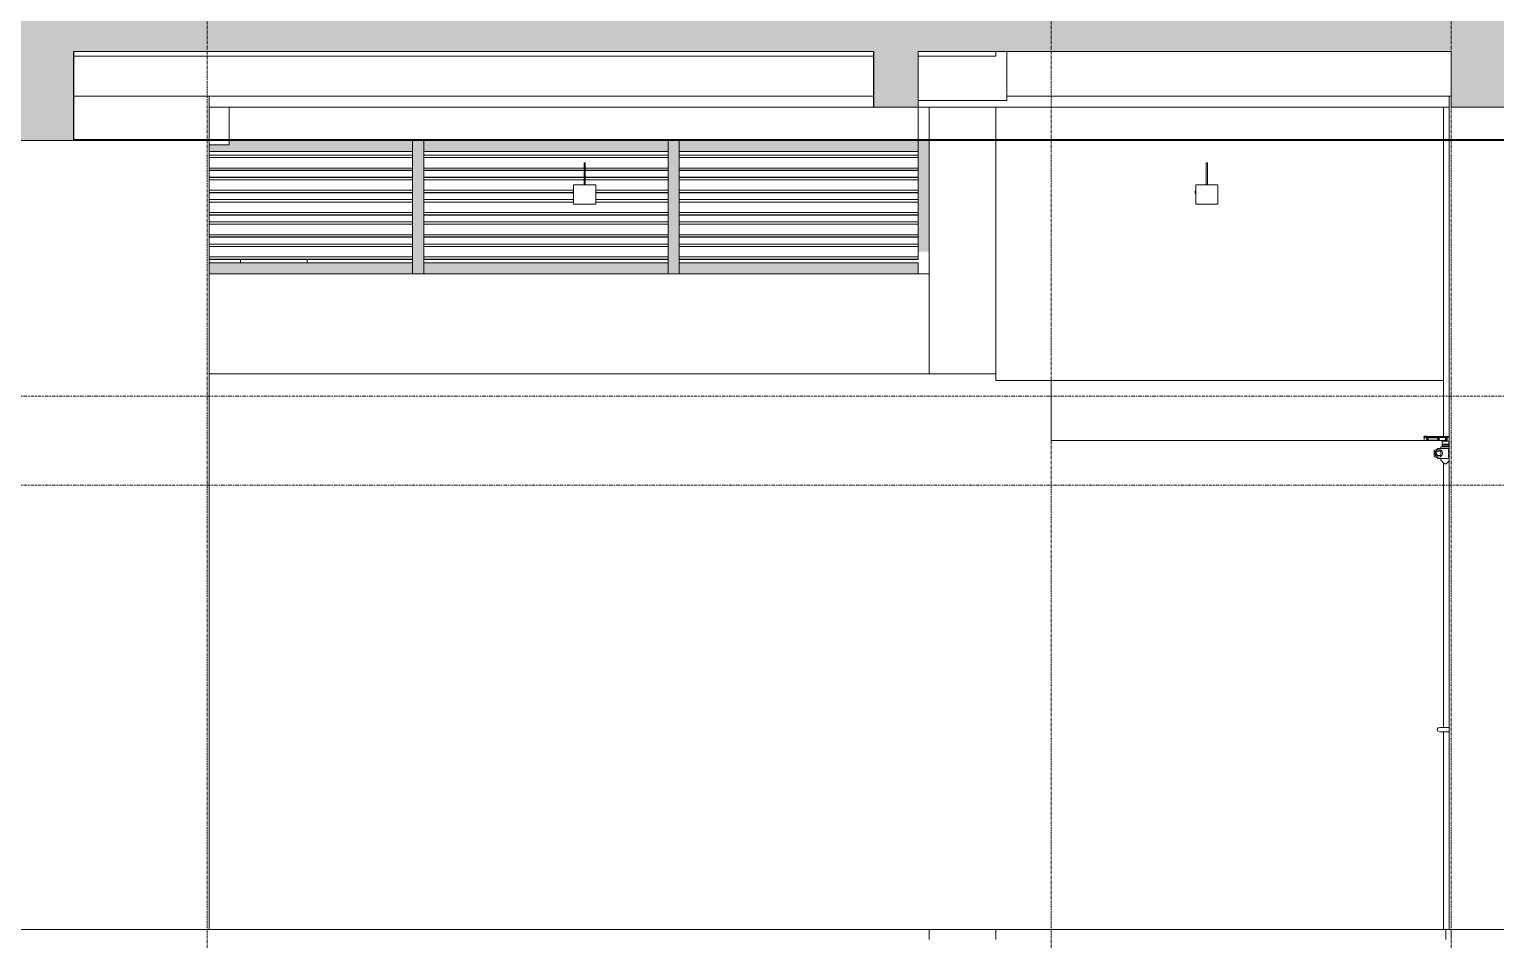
# Model space of a CAD drawing. Header units: millimetres. Extents: x 25061 to 259291, y -8723 to 35400.
# Drawn here: x 158410 to 165010, y -2045 to 2050 of the extents above; entities that cross this region are included whole.
import ezdxf

# ---------------------------------------------------------------- set-up
doc = ezdxf.new("R2010")
doc.units = ezdxf.units.MM
doc.linetypes.add('Centre', pattern=[31.75, 6.35, -4.7625, 15.875, -4.7625])
doc.linetypes.add('Grid Line', pattern=[22.225, 12.7, -3.175, 3.175, -3.175])
for name, color, linetype, lineweight in [('0-2', 50, 'Continuous', 5), ('A-CLNG-3', 13, 'Continuous', 18), ('A-CLNG-PATT-3', 13, 'Continuous', 9), ('A-DETL-GENF-2', 7, 'Continuous', 9), ('A-DETL-THIN', 151, 'Continuous', 9), ('A-DOOR', 31, 'Continuous', 9), ('A-FLOR', 192, 'Continuous', 9), ('A-FLOR-2', 7, 'Continuous', 9), ('A-FLOR-LEVL-2', 51, 'Centre', 9), ('A-GLAZ-CWMG', 51, 'Continuous', 9), ('A-WALL', 113, 'Continuous', 9), ('C-PRKG', 70, 'Continuous', 9), ('E-LITE-EQPM', 33, 'Continuous', 9), ('S-BEAM-1', 12, 'Continuous', 5), ('S-BEAM-2', 10, 'Continuous', 25), ('S-BEAM-3', 7, 'Continuous', 9), ('S-COLS-1', 7, 'Continuous', 9), ('S-GRID-1', 1, 'Grid Line', 9), ('S-STRS', 31, 'Continuous', 9)]:
    doc.layers.add(name, color=color, linetype=linetype, lineweight=lineweight)

# ---------------------------------------------------------------- blocks, each defined once
blk = doc.blocks.new('NCV_TKTC_KET CAU_rvt-2-TKCS_MẶT CẮT 2')
at = {"layer": 'S-BEAM-1'}
blk.add_hatch(color=256, dxfattribs=at).paths.add_polyline_path([(-119052.6, 1700), (-119052.5, 1700), (-119052.6, 1847.9)])
at = {"layer": 'A-FLOR-2'}
for p, q in [((-119052.6, 1930), (-122652.5, 1930)), ((-118502.6, 1930), (-118852.6, 1930)), ((-118502.6, 1930), (-118502.6, 1950)), ((-116452.6, 1930), (-116452.6, 1950))]:
    blk.add_line(p, q, dxfattribs=at)
at = {"layer": 'S-BEAM-2'}
for p, q in [((-122652.5, 1550), (-122652.5, 1950)), ((-119052.6, 1950), (-119052.6, 1700))]:
    blk.add_line(p, q, dxfattribs=at)
at = {"layer": 'S-BEAM-3'}
for p, q in [((-118852.1, 1730), (-118852.1, 1930)), ((-118452.4, 1730), (-118452.4, 1950)), ((-119052.6, 1750), (-122652.5, 1750)), ((-118452.4, 1730), (-118852.1, 1730)), ((-116452.6, 1750), (-118452.4, 1750)), ((-119052.6, 1700), (-122042.6, 1700)), ((-121952.4, 1700), (-121952.4, 1555)), ((-118852.6, 1555), (-118852.6, 1700)), ((-116462.6, 1700), (-118852.6, 1700)), ((-121952.4, 1530), (-122042.6, 1530)), ((-121952.4, 1550), (-121952.4, 1530))]:
    blk.add_line(p, q, dxfattribs=at)
at = {"layer": 'S-COLS-1'}
for p, q in [((-118802.6, 1555), (-118802.6, 1700)), ((-118802.6, 500), (-118802.6, 1550)), ((-118802.6, -2045), (-118802.6, -2000)), ((-118502.6, -2000), (-118502.6, -2045)), ((-116477.6, -2000), (-116477.6, -2045)), ((-116452.6, -2045), (-116452.6, -2000))]:
    blk.add_line(p, q, dxfattribs=at)
blk = doc.blocks.new('xe oto1 - xe oto-V171-TKCS_MẶT CẮT 2')
at = {"layer": 'C-PRKG'}
for p, q in [((-122252.564287, -2000), (-127052.564287, -2000)), ((-127052.564287, -2000), (-122252.564287, -2000)), ((-127052.564287, -2000), (-126552.564287, -2000)), ((-127002.564287, -2000), (-127052.564287, -2000)), ((-126552.564287, -2000), (-127002.564287, -2000)), ((-122252.564287, -2000), (-126952.564287, -2000)), ((-126952.564287, -2000), (-122252.564287, -2000)), ((-126952.564287, -2000), (-126552.564287, -2000)), ((-126552.564287, -2000), (-126952.564287, -2000)), ((-126222.564287, -2000), (-125872.564287, -2000)), ((-126222.564287, -2000), (-125872.564287, -2000)), ((-126222.564287, -2000), (-125872.564287, -2000)), ((-126222.564287, -2000), (-125872.564287, -2000)), ((-126102.564287, -2000), (-126002.564287, -2000)), ((-126002.564287, -2000), (-126102.564287, -2000)), ((-126102.564287, -2000), (-126002.564287, -2000)), ((-126002.564287, -2000), (-126102.564287, -2000)), ((-126102.564287, -2000), (-126002.564287, -2000)), ((-126002.564287, -2000), (-126102.564287, -2000)), ((-126102.564287, -2000), (-126002.564287, -2000)), ((-126002.564287, -2000), (-126102.564287, -2000)), ((-122552.564287, -2000), (-122152.564287, -2000)), ((-122052.564287, -2000), (-122552.564287, -2000)), ((-122552.564287, -2000), (-122052.564287, -2000)), ((-122152.564287, -2000), (-122552.564287, -2000)), ((-122152.564287, -2000), (-122052.564287, -2000)), ((-122052.564287, -2000), (-122152.564287, -2000))]:
    blk.add_line(p, q, dxfattribs=at)
blk = doc.blocks.new('EAE_STL_PENDANT_TK_15W_120cm - LIC_01-ĐÈN LED BATTEN 1_2_ P_2x20W_ ÁNH SÁNG TRẮNG 6000K_ LẮP ĐẶT NỔI_TREO TY-1359257-TKCS_MẶT CẮT 2')
at = {"layer": 'E-LITE-EQPM'}
for p, q in [((-125955.1, 1450), (-125955.1, 1350)), ((-125955.1, 1450), (-125955.1, 1350)), ((-125955.1, 1450), (-125952.6, 1450)), ((-125955.1, 1450), (-125955.1, 1450)), ((-125952.6, 1450), (-125950.2, 1450)), ((-125950.2, 1450), (-125950.2, 1450)), ((-125950.1, 1350), (-125950.1, 1450)), ((-125950.1, 1350), (-125950.1, 1450)), ((-126004.6, 1321.7), (-126004.6, 1322)), ((-126004.6, 1322), (-126002.6, 1322)), ((-126004.6, 1321.9), (-126002.6, 1321.9)), ((-126004.6, 1321.9), (-126002.6, 1321.9)), ((-126004.6, 1311.8), (-126004.6, 1321.7)), ((-126004.6, 1321.7), (-126002.6, 1321.7)), ((-126002.6, 1350), (-125902.6, 1350)), ((-126002.6, 1348), (-126002.6, 1350)), ((-126002.6, 1264), (-126002.6, 1348)), ((-125902.6, 1350), (-125902.6, 1348)), ((-125902.6, 1348), (-125902.6, 1264)), ((-126002.6, 1311.8), (-126004.6, 1311.8)), ((-126004.6, 1311.7), (-126002.6, 1311.7)), ((-125902.6, 1264), (-126002.6, 1264))]:
    blk.add_line(p, q, dxfattribs=at)
blk = doc.blocks.new('FD_02 - FD_03 - FD_02-KY THUAT-1000x2200mm-2441917-TKCS_MẶT CẮT 2')
at = {"layer": 'A-DOOR'}
for p, q in [((-116576, 218.5), (-116576, 215.5)), ((-116575.6, 218.5), (-116575.6, 218.5)), ((-116575.6, 218.5), (-116567.9, 218.5)), ((-116575.6, 215.5), (-116575.6, 215.5)), ((-116575.6, 215.5), (-116567.9, 215.5)), ((-116574.9, 214.5), (-116574.9, 200.5)), ((-116574.4, 220.3), (-116574.4, 218.5)), ((-116562.4, 220.3), (-116574.4, 220.3)), ((-116574.4, 220.3), (-116562.4, 220.3)), ((-116574.3, 214.5), (-116570.1, 214.5)), ((-116570.1, 200.5), (-116574.1, 200.5)), ((-116573.4, 215.5), (-116573.4, 214.5)), ((-116570.1, 214.5), (-116561.9, 214.5)), ((-116562.5, 200.5), (-116570.1, 200.5)), ((-116568.4, 218.5), (-116566.5, 218.5)), ((-116566.5, 218.5), (-116568.4, 218.5)), ((-116566.5, 218.5), (-116568.4, 218.5)), ((-116568.4, 218.5), (-116566.5, 218.5)), ((-116568.4, 215.5), (-116566.5, 215.5)), ((-116566.5, 215.5), (-116568.4, 215.5)), ((-116566.5, 215.5), (-116568.4, 215.5)), ((-116568.4, 215.5), (-116566.5, 215.5)), ((-116566.3, 218.5), (-116567.9, 218.5)), ((-116567.9, 218.5), (-116566.3, 218.5)), ((-116566.3, 215.5), (-116567.9, 215.5)), ((-116567.9, 215.5), (-116566.3, 215.5)), ((-116516.9, 212.5), (-116566.9, 212.5)), ((-116566.9, 202.5), (-116516.9, 202.5)), ((-116566.3, 218.5), (-116515.7, 218.5)), ((-116566.3, 215.5), (-116515.7, 215.5)), ((-116563.4, 214.5), (-116563.4, 215.5)), ((-116563.1, 209.5), (-116563.1, 211.5)), ((-116563.1, 204.8), (-116563.1, 207.2)), ((-116561.9, 214.5), (-116562.5, 214.5)), ((-116562.5, 214.5), (-116560.9, 214.5)), ((-116562.5, 214.5), (-116562.5, 200.5)), ((-116560.9, 200.5), (-116562.5, 200.5)), ((-116562.4, 218.5), (-116562.4, 220.3)), ((-116561.9, 200.5), (-116561.9, 214.5)), ((-116561.4, 211.5), (-116561.1, 211.5)), ((-116561.1, 203.5), (-116561.4, 203.5)), ((-116561.1, 211.5), (-116559.2, 211.5)), ((-116559.2, 203.5), (-116561.1, 203.5)), ((-116559.2, 211.5), (-116559.2, 203.5)), ((-116539.1, 214.5), (-116541.1, 214.5)), ((-116541.1, 214.5), (-116539.1, 214.5)), ((-116473.1, 214.5), (-116539.1, 214.5)), ((-116512.2, 213.5), (-116516.9, 213.5)), ((-116516.9, 201.5), (-116512.2, 201.5)), ((-116515.7, 218.5), (-116514.7, 218.5)), ((-116515.7, 215.5), (-116514.7, 215.5)), ((-116514.7, 218.5), (-116489.1, 218.5)), ((-116514.7, 215.5), (-116489.1, 215.5)), ((-116512.2, 200.5), (-116484.1, 200.5)), ((-116489.1, 218.5), (-116487.9, 218.5)), ((-116489.1, 215.5), (-116487.9, 215.5)), ((-116488.6, 218.5), (-116488, 218.5)), ((-116488, 218.5), (-116488.6, 218.5)), ((-116488.6, 215.5), (-116488, 215.5)), ((-116488, 215.5), (-116488.6, 215.5)), ((-116487.9, 218.5), (-116462.6, 218.5)), ((-116487.9, 215.5), (-116462.6, 215.5)), ((-116484.5, 200.7), (-116484.5, 198)), ((-116483.3, 200.7), (-116483.3, 197.3)), ((-116480.9, 214), (-116476.9, 214)), ((-116476.9, 201), (-116480.9, 201)), ((-116479.1, 214), (-116477.1, 214)), ((-116477.1, 201), (-116479.1, 201)), ((-116477.1, 214), (-116475.2, 214)), ((-116475.2, 201), (-116477.1, 201)), ((-116475.6, 214), (-116476.9, 214)), ((-116476.9, 201), (-116476.9, 214)), ((-116476.9, 214), (-116475.7, 214)), ((-116476.9, 201), (-116476.9, 214)), ((-116476.9, 201), (-116475.6, 201)), ((-116475.1, 214), (-116475.9, 214)), ((-116475.2, 214), (-116471.8, 214)), ((-116475.2, 201), (-116475.2, 214)), ((-116471.8, 201), (-116475.2, 201)), ((-116474.7, 197.7), (-116474.7, 214)), ((-116473.5, 198), (-116473.5, 214)), ((-116473.1, 214.5), (-116471.1, 214.5)), ((-116471.1, 214.5), (-116473.1, 214.5)), ((-116471, 201), (-116471, 214)), ((-116529.9, 130.7), (-116529.9, 154.3)), ((-116528.9, 156.1), (-116513.4, 164.7)), ((-116520.5, 142.5), (-116514.7, 152.5)), ((-116514.7, 132.5), (-116520.5, 142.5)), ((-116514.7, 152.5), (-116503.1, 152.5)), ((-116503.1, 132.5), (-116514.7, 132.5)), ((-116512.4, 165), (-116468.2, 165)), ((-116503.1, 152.5), (-116497.4, 142.5)), ((-116497.4, 142.5), (-116503.1, 132.5)), ((-116499.1, 172), (-116499.1, 165)), ((-116496.5, 172), (-116499.1, 172)), ((-116499.1, 172), (-116484.6, 172)), ((-116464.1, 198), (-116494.1, 198)), ((-116494.1, 184.6), (-116494.1, 192.9)), ((-116494.1, 176), (-116494.1, 182)), ((-116494.1, 182), (-116479.1, 182)), ((-116479.1, 176), (-116494.1, 176)), ((-116484.1, 198), (-116489.9, 198)), ((-116489.6, 184), (-116482.3, 184)), ((-116489.6, 182), (-116489.6, 184)), ((-116489.6, 174), (-116489.6, 176)), ((-116485.9, 174), (-116489.6, 174)), ((-116488.6, 174), (-116488.6, 172)), ((-116487.4, 174), (-116488.6, 174)), ((-116488.6, 174), (-116488.3, 174)), ((-116488.3, 174), (-116487.4, 174)), ((-116481.9, 174), (-116485.9, 174)), ((-116485.9, 174), (-116481.9, 174)), ((-116482.3, 174), (-116485.9, 174)), ((-116484.6, 172), (-116462.6, 172)), ((-116480.5, 198), (-116484.5, 198)), ((-116484.5, 198), (-116484.4, 198)), ((-116483.8, 198), (-116482.9, 198)), ((-116482.9, 198), (-116483.4, 198)), ((-116483.4, 198), (-116480.2, 198)), ((-116482.3, 184), (-116472.2, 184)), ((-116482.3, 182), (-116482.3, 184)), ((-116482.3, 174), (-116482.3, 176)), ((-116477.2, 174), (-116482.3, 174)), ((-116481.9, 174), (-116477.2, 174)), ((-116477.2, 174), (-116481.9, 174)), ((-116473.5, 198), (-116480.5, 198)), ((-116480.2, 198), (-116474.7, 198)), ((-116479.1, 182), (-116464.1, 182)), ((-116464.1, 176), (-116479.1, 176)), ((-116477.2, 174), (-116473.2, 174)), ((-116470.9, 174), (-116477.2, 174)), ((-116472.2, 174), (-116477.2, 174)), ((-116474.7, 198), (-116475.1, 198)), ((-116468.2, 198), (-116474, 198)), ((-116473.7, 198), (-116473.5, 198)), ((-116473.2, 174), (-116470.6, 174)), ((-116472.2, 184), (-116469.5, 184)), ((-116472.2, 182), (-116472.2, 184)), ((-116472.2, 174), (-116472.2, 176)), ((-116470.9, 174), (-116472.2, 174)), ((-116470.6, 174), (-116470.9, 174)), ((-116469.5, 174), (-116470.9, 174)), ((-116470.6, 172), (-116470.6, 174)), ((-116469.5, 182), (-116469.5, 184)), ((-116469.5, 174), (-116469.5, 176)), ((-116468.2, 165), (-116465.2, 165)), ((-116462.6, 165), (-116467, 165)), ((-116465.2, 165), (-116464.2, 165)), ((-116464.1, 192.9), (-116464.1, 184.6)), ((-116464.1, 182), (-116464.1, 176)), ((-116463.9, 162), (-116463.9, 123)), ((-116513.4, 120.3), (-116528.9, 128.9)), ((-116468.2, 120), (-116512.4, 120)), ((-116499.1, 120), (-116499.1, 112.4)), ((-116498.8, 111.7), (-116485.8, 96.3)), ((-116485.1, 97), (-116483.2, 97)), ((-116483.2, 97), (-116485.1, 97)), ((-116476.1, 96), (-116483.1, 96)), ((-116483.1, 96), (-116476.1, 96)), ((-116475.9, 97), (-116474, 97)), ((-116474, 97), (-116475.9, 97)), ((-116473.3, 96.3), (-116462.6, 109)), ((-116465.2, 120), (-116468.2, 120)), ((-116467, 120), (-116462.7, 120)), ((-116464.2, 120), (-116465.2, 120)), ((-116462.6, -1090), (-116490.6, -1090)), ((-116490.6, -1110), (-116462.6, -1110))]:
    blk.add_line(p, q, dxfattribs=at)
at = {"layer": 'A-DOOR', "flags": 128}
for points in [[(-116559.2, 211.5), (-116558.5, 211), (-116557.8, 210.4), (-116557.3, 209.7), (-116556.9, 209), (-116556.7, 208.3), (-116556.6, 207.5)], [(-116556.6, 207.5), (-116556.7, 206.7), (-116556.9, 206), (-116557.3, 205.3), (-116557.8, 204.6), (-116558.5, 204), (-116559.2, 203.5)], [(-116463.9, 162), (-116463.9, 162.7), (-116463.9, 163.3), (-116464, 163.9), (-116464, 164.3), (-116464.1, 164.7), (-116464.1, 164.9), (-116464.2, 165)], [(-116464.1, 164.9), (-116464.1, 164.7), (-116464, 164.3), (-116464, 163.9), (-116463.9, 163.3), (-116463.9, 162.7), (-116463.9, 162)], [(-116498.8, 111.7), (-116498.8, 111.7), (-116498.9, 111.8), (-116498.9, 111.8), (-116498.9, 111.8), (-116498.9, 111.9), (-116498.9, 111.9), (-116499, 112), (-116499, 112), (-116499, 112), (-116499, 112.1), (-116499, 112.1), (-116499, 112.2), (-116499, 112.2), (-116499.1, 112.3), (-116499.1, 112.3), (-116499.1, 112.3), (-116499.1, 112.4), (-116499.1, 112.4)], [(-116485.1, 96), (-116485.2, 96), (-116485.2, 96), (-116485.2, 96), (-116485.3, 96), (-116485.3, 96), (-116485.4, 96), (-116485.4, 96), (-116485.4, 96), (-116485.5, 96.1), (-116485.5, 96.1), (-116485.5, 96.1), (-116485.6, 96.1), (-116485.6, 96.1), (-116485.6, 96.1), (-116485.7, 96.2), (-116485.7, 96.2), (-116485.7, 96.2), (-116485.7, 96.2), (-116485.8, 96.3), (-116485.8, 96.3), (-116485.8, 96.3), (-116485.8, 96.3)], [(-116474, 96), (-116474, 96), (-116474, 96), (-116474, 96), (-116474.1, 96), (-116474.1, 96), (-116474.1, 96), (-116474.2, 96), (-116474.3, 96), (-116474.3, 96), (-116474.4, 96), (-116474.5, 96), (-116474.6, 96), (-116474.7, 96), (-116474.8, 96), (-116475, 96), (-116475.1, 96), (-116475.2, 96), (-116475.4, 96), (-116475.5, 96), (-116475.7, 96), (-116475.8, 96), (-116476, 96), (-116476.2, 96), (-116476.4, 96), (-116476.6, 96), (-116476.7, 96), (-116476.9, 96), (-116477.1, 96), (-116477.3, 96), (-116477.5, 96), (-116477.8, 96), (-116478, 96), (-116478.2, 96), (-116478.4, 96), (-116478.6, 96), (-116478.8, 96), (-116479.1, 96), (-116479.3, 96), (-116479.5, 96), (-116479.7, 96), (-116479.9, 96), (-116480.2, 96), (-116480.4, 96), (-116480.6, 96), (-116480.8, 96), (-116481, 96), (-116481.3, 96), (-116481.5, 96), (-116481.7, 96), (-116481.9, 96), (-116482.1, 96), (-116482.3, 96), (-116482.5, 96), (-116482.7, 96), (-116482.8, 96), (-116483, 96), (-116483.2, 96), (-116483.4, 96), (-116483.5, 96), (-116483.7, 96), (-116483.8, 96), (-116484, 96), (-116484.1, 96), (-116484.2, 96), (-116484.3, 96), (-116484.5, 96), (-116484.6, 96), (-116484.7, 96), (-116484.7, 96), (-116484.8, 96), (-116484.9, 96), (-116484.9, 96), (-116485, 96), (-116485, 96), (-116485.1, 96), (-116485.1, 96), (-116485.1, 96), (-116485.1, 96)], [(-116485.1, 96), (-116485.1, 96), (-116485.1, 96), (-116485.1, 96), (-116485.1, 96), (-116485, 96), (-116485, 96), (-116484.9, 96), (-116484.9, 96), (-116484.8, 96), (-116484.7, 96), (-116484.6, 96), (-116484.5, 96), (-116484.4, 96), (-116484.3, 96), (-116484.2, 96), (-116484, 96), (-116483.9, 96), (-116483.8, 96), (-116483.6, 96), (-116483.4, 96), (-116483.3, 96), (-116483.1, 96), (-116482.9, 96), (-116482.8, 96), (-116482.6, 96), (-116482.4, 96), (-116482.2, 96), (-116482, 96), (-116481.8, 96), (-116481.6, 96), (-116481.4, 96), (-116481.2, 96), (-116480.9, 96), (-116480.7, 96), (-116480.5, 96), (-116480.3, 96), (-116480.1, 96), (-116479.8, 96), (-116479.6, 96), (-116479.4, 96), (-116479.2, 96), (-116479, 96), (-116478.7, 96), (-116478.5, 96), (-116478.3, 96), (-116478.1, 96), (-116477.9, 96), (-116477.7, 96), (-116477.4, 96), (-116477.2, 96), (-116477, 96), (-116476.8, 96), (-116476.7, 96), (-116476.5, 96), (-116476.3, 96), (-116476.1, 96), (-116475.9, 96), (-116475.8, 96), (-116475.6, 96), (-116475.5, 96), (-116475.3, 96), (-116475.2, 96), (-116475, 96), (-116474.9, 96), (-116474.8, 96), (-116474.7, 96), (-116474.6, 96), (-116474.5, 96), (-116474.4, 96), (-116474.3, 96), (-116474.2, 96), (-116474.2, 96), (-116474.1, 96), (-116474.1, 96), (-116474, 96), (-116474, 96), (-116474, 96), (-116474, 96)], [(-116473.3, 96.3), (-116473.3, 96.3), (-116473.3, 96.3), (-116473.4, 96.2), (-116473.4, 96.2), (-116473.4, 96.2), (-116473.5, 96.2), (-116473.5, 96.2), (-116473.5, 96.1), (-116473.5, 96.1), (-116473.6, 96.1), (-116473.6, 96.1), (-116473.6, 96.1), (-116473.7, 96.1), (-116473.7, 96), (-116473.7, 96), (-116473.8, 96), (-116473.8, 96), (-116473.9, 96), (-116473.9, 96), (-116473.9, 96), (-116474, 96), (-116474, 96)], [(-116464.2, 120), (-116464.1, 120.1), (-116464.1, 120.3), (-116464, 120.7), (-116464, 121.1), (-116463.9, 121.7), (-116463.9, 122.3), (-116463.9, 123)], [(-116463.9, 123), (-116463.9, 122.3), (-116463.9, 121.7), (-116464, 121.1), (-116464, 120.7), (-116464.1, 120.3), (-116464.1, 120.1)], [(-116490.6, -1090), (-116491.2, -1090), (-116491.8, -1090), (-116492.4, -1090), (-116493, -1090), (-116493.5, -1090), (-116494.1, -1090), (-116494.7, -1090), (-116495.3, -1090), (-116495.8, -1090), (-116496.4, -1090), (-116497, -1090), (-116497.5, -1090), (-116498, -1090), (-116498.5, -1090), (-116499, -1090), (-116499.5, -1090), (-116500, -1090), (-116500.5, -1090), (-116500.9, -1090), (-116501.3, -1090), (-116501.7, -1090), (-116502.1, -1090), (-116502.5, -1090), (-116502.9, -1090), (-116503.2, -1090), (-116503.5, -1090), (-116503.8, -1090), (-116504.1, -1090), (-116504.3, -1090), (-116504.5, -1090), (-116504.8, -1090), (-116504.9, -1090), (-116505.1, -1090), (-116505.2, -1090), (-116505.3, -1090), (-116505.4, -1090), (-116505.5, -1090), (-116505.5, -1090), (-116505.6, -1090)], [(-116505.6, -1110), (-116505.6, -1110), (-116505.5, -1110), (-116505.5, -1110), (-116505.4, -1110), (-116505.3, -1110), (-116505.1, -1110), (-116505, -1110), (-116504.8, -1110), (-116504.6, -1110), (-116504.4, -1110), (-116504.1, -1110), (-116503.9, -1110), (-116503.6, -1110), (-116503.3, -1110), (-116502.9, -1110), (-116502.6, -1110), (-116502.2, -1110), (-116501.8, -1110), (-116501.4, -1110), (-116501, -1110), (-116500.6, -1110), (-116500.1, -1110), (-116499.7, -1110), (-116499.2, -1110), (-116498.7, -1110), (-116498.2, -1110), (-116497.6, -1110), (-116497.1, -1110), (-116496.6, -1110), (-116496, -1110), (-116495.4, -1110), (-116494.9, -1110), (-116494.3, -1110), (-116493.7, -1110), (-116493.1, -1110), (-116492.5, -1110), (-116491.9, -1110), (-116491.3, -1110), (-116490.7, -1110), (-116490.6, -1110)]]:
    blk.add_lwpolyline(points, dxfattribs=at)
at = {"layer": 'A-DOOR'}
for centre, radius, start, end in [((-116527.9, 154.3), 2, 119.19749, 180), ((-116508.9, 142.5), 17, 0, 180), ((-116508.9, 142.5), 17, 180, 360), ((-116508.9, 142.5), 16.5, 0, 180), ((-116508.9, 142.5), 16.5, 180, 0), ((-116512.4, 163), 2, 90, 119.19749), ((-116508.9, 142.5), 17, 60, 75), ((-116527.9, 130.7), 2, 180, 240.80251), ((-116512.4, 122), 2, 240.80251, 270), ((-116508.9, 142.5), 17, 285, 300), ((-116505.6, -1100), 10, 120, 180), ((-116505.6, -1100), 10, 180, 240), ((-116505.6, -1100), 10, 75, 90), ((-116505.6, -1100), 10, 270, 285)]:
    blk.add_arc(centre, radius, start, end, dxfattribs=at)
for centre, major_axis, ratio, start_param, end_param in [((-116566, 207.5), (0, 5), 0.965835, 5.402701, 5.632805), ((-116566, 207.5), (0, 5), 0.965835, 3.791973, 4.022077), ((-116562.9, 207.5), (0, 7), 0.259156, 6.021386, 6.283185), ((-116562.3, 207.5), (0, 2.5), 0.259156, 1.832596, 2.879793), ((-116562.3, 207.5), (0, 2.5), 0.259156, 1.832596, 2.879793), ((-116562.9, 207.5), (0, 7), 0.259156, 3.141593, 3.403392), ((-116560.4, 207.5), (0, 2.5), 0.259156, 4.712389, 7.853982), ((-116560.4, 207.5), (0, 2.5), 0.259156, 1.570796, 4.712389), ((-116560.9, 207.5), (0, 7), 0.259156, 4.712389, 6.283185), ((-116560.9, 207.5), (0, 7), 0.259156, 3.141593, 4.712389), ((-116516.9, 207.5), (0, 6), 0.965835, 4.712389, 6.806784), ((-116516.9, 207.5), (0, 6), 0.965835, 2.617994, 4.712389), ((-116516.9, 207.5), (0, 5), 0.965835, 4.712389, 6.544985), ((-116516.9, 207.5), (0, 5), 0.965835, 2.879793, 4.712389), ((-116512.2, 207.5), (0, 7), 0.965835, 4.712389, 7.068583), ((-116512.2, 207.5), (0, 7), 0.965835, 2.356194, 4.712389), ((-116512.2, 207.5), (0, 6), 0.965835, 4.712389, 6.806784), ((-116512.2, 207.5), (0, 6), 0.965835, 2.617994, 4.712389), ((-116484.1, 207.5), (0, 7), 0.965835, 5.776005, 6.536775), ((-116484.1, 207.5), (0, 7), 0.965835, 2.888003, 3.648773), ((-116478.6, 207.5), (0, 6.79), 0.259156, 0.291061, 0.547008), ((-116478.6, 207.5), (0, 6.79), 0.259156, 2.594585, 2.850532), ((-116476.6, 207.5), (0, 6.79), 0.259156, 0.291061, 1.058902), ((-116476.6, 207.5), (0, 6.79), 0.259156, 2.082691, 2.850532), ((-116476.8, 207.5), (0, 2.5), 0.259156, 4.712389, 7.853982), ((-116476.8, 207.5), (0, 2.5), 0.259156, 1.570796, 4.712389), ((-116494.1, 186), (0, 12), 0.000349, 0, 0.959931), ((-116494.1, 188), (0, 6), 0.000349, 3.141593, 4.101524), ((-116464.1, 186), (0, 12), 0.000349, 0, 0.959931), ((-116464.1, 188), (0, 6), 0.000349, 3.141593, 4.101524)]:
    blk.add_ellipse(centre, major_axis=major_axis, ratio=ratio, start_param=start_param, end_param=end_param, dxfattribs=at)
for points, knots in [([(-116477.9, 207.5), (-116477.9, 207.8), (-116477.9, 208.2), (-116478, 208.7), (-116478, 209), (-116478.1, 209.4), (-116478.2, 209.8), (-116478.3, 210), (-116478.3, 210.3), (-116478.4, 210.4), (-116478.5, 210.6), (-116478.5, 210.8), (-116478.7, 211.1), (-116478.8, 211.3), (-116478.9, 211.5), (-116479, 211.7), (-116479.1, 211.8), (-116479.2, 212), (-116479.4, 212.3), (-116479.6, 212.5), (-116479.9, 212.8), (-116480.3, 213.2), (-116480.7, 213.5), (-116480.9, 213.6)], [0, 0, 0, 0, 0.1, 0.15, 0.2, 0.25, 0.3, 0.35, 0.375, 0.4, 0.425, 0.45, 0.5, 0.55, 0.575, 0.6, 0.625, 0.65, 0.7, 0.75, 0.8, 0.9, 1, 1, 1, 1]), ([(-116480.9, 201.4), (-116480.7, 201.5), (-116480.3, 201.8), (-116479.9, 202.2), (-116479.6, 202.5), (-116479.4, 202.7), (-116479.2, 203), (-116479.1, 203.2), (-116479, 203.3), (-116478.9, 203.5), (-116478.8, 203.7), (-116478.7, 203.9), (-116478.5, 204.2), (-116478.5, 204.4), (-116478.4, 204.6), (-116478.3, 204.7), (-116478.3, 205), (-116478.2, 205.2), (-116478.1, 205.6), (-116478, 206), (-116478, 206.3), (-116477.9, 206.8), (-116477.9, 207.2), (-116477.9, 207.5)], [0, 0, 0, 0, 0.1, 0.2, 0.25, 0.3, 0.35, 0.375, 0.4, 0.425, 0.45, 0.5, 0.55, 0.575, 0.6, 0.625, 0.65, 0.7, 0.75, 0.8, 0.85, 0.9, 1, 1, 1, 1]), ([(-116464.1, 152), (-116464.1, 153.2), (-116464.2, 155), (-116464.3, 156.9), (-116464.4, 157.9), (-116464.6, 158.5), (-116464.7, 158.7), (-116464.9, 158.4), (-116465, 157.6), (-116465.2, 156.4), (-116465.2, 155.4), (-116465.2, 154.9)], [0, 0, 0, 0, 0.2, 0.3, 0.4, 0.5, 0.6, 0.7, 0.8, 0.9, 1, 1, 1, 1]), ([(-116465.2, 154.9), (-116465.2, 156), (-116465.1, 157.3), (-116464.9, 158.4), (-116464.7, 158.7), (-116464.6, 158.5), (-116464.4, 157.9), (-116464.3, 156.9), (-116464.2, 155.5), (-116464.2, 153.8), (-116464.1, 152.6), (-116464.1, 152)], [0, 0, 0, 0, 0.2, 0.3, 0.4, 0.5, 0.6, 0.7, 0.8, 0.9, 1, 1, 1, 1]), ([(-116465.2, 149.1), (-116465.2, 148), (-116465.1, 146.7), (-116464.9, 145.6), (-116464.7, 145.3), (-116464.6, 145.5), (-116464.4, 146.1), (-116464.3, 147.1), (-116464.2, 148.5), (-116464.2, 150.2), (-116464.1, 151.4), (-116464.1, 152)], [0, 0, 0, 0, 0.2, 0.3, 0.4, 0.5, 0.6, 0.7, 0.8, 0.9, 1, 1, 1, 1]), ([(-116464.1, 152), (-116464.1, 150.8), (-116464.2, 149), (-116464.3, 147.1), (-116464.4, 146.1), (-116464.6, 145.5), (-116464.7, 145.3), (-116464.9, 145.6), (-116465, 146.4), (-116465.2, 147.6), (-116465.2, 148.6), (-116465.2, 149.1)], [0, 0, 0, 0, 0.2, 0.3, 0.4, 0.5, 0.6, 0.7, 0.8, 0.9, 1, 1, 1, 1]), ([(-116464.1, 133), (-116464.1, 134.2), (-116464.2, 136), (-116464.3, 137.9), (-116464.4, 138.9), (-116464.6, 139.5), (-116464.7, 139.7), (-116464.9, 139.4), (-116465, 138.6), (-116465.2, 137.4), (-116465.2, 136.4), (-116465.2, 135.9)], [0, 0, 0, 0, 0.2, 0.3, 0.4, 0.5, 0.6, 0.7, 0.8, 0.9, 1, 1, 1, 1]), ([(-116465.2, 135.9), (-116465.2, 137), (-116465.1, 138.3), (-116464.9, 139.4), (-116464.7, 139.7), (-116464.6, 139.5), (-116464.4, 138.9), (-116464.3, 137.9), (-116464.2, 136.5), (-116464.2, 134.8), (-116464.1, 133.6), (-116464.1, 133)], [0, 0, 0, 0, 0.2, 0.3, 0.4, 0.5, 0.6, 0.7, 0.8, 0.9, 1, 1, 1, 1]), ([(-116465.2, 130.1), (-116465.2, 129), (-116465.1, 127.7), (-116464.9, 126.6), (-116464.7, 126.3), (-116464.6, 126.5), (-116464.4, 127.1), (-116464.3, 128.1), (-116464.2, 129.5), (-116464.2, 131.2), (-116464.1, 132.4), (-116464.1, 133)], [0, 0, 0, 0, 0.2, 0.3, 0.4, 0.5, 0.6, 0.7, 0.8, 0.9, 1, 1, 1, 1]), ([(-116464.1, 133), (-116464.1, 131.8), (-116464.2, 130), (-116464.3, 128.1), (-116464.4, 127.1), (-116464.6, 126.5), (-116464.7, 126.3), (-116464.9, 126.6), (-116465, 127.4), (-116465.2, 128.6), (-116465.2, 129.6), (-116465.2, 130.1)], [0, 0, 0, 0, 0.2, 0.3, 0.4, 0.5, 0.6, 0.7, 0.8, 0.9, 1, 1, 1, 1])]:
    blk.add_open_spline(points, degree=3, knots=knots, dxfattribs=at)
for points in [[(-116465.4, 152), (-116465.4, 152.5), (-116465.3, 153.5), (-116465.3, 154.4), (-116465.2, 154.9)], [(-116465.2, 149.1), (-116465.3, 149.6), (-116465.3, 150.5), (-116465.4, 151.5), (-116465.4, 152)], [(-116465.4, 133), (-116465.4, 133.5), (-116465.3, 134.5), (-116465.3, 135.4), (-116465.2, 135.9)], [(-116465.2, 130.1), (-116465.3, 130.6), (-116465.3, 131.5), (-116465.4, 132.5), (-116465.4, 133)], [(-116465.2, 154.9), (-116465.3, 154.4), (-116465.3, 154), (-116465.3, 153.5)], [(-116465.3, 150.5), (-116465.3, 150), (-116465.3, 149.6), (-116465.2, 149.1)], [(-116465.2, 135.9), (-116465.3, 135.4), (-116465.3, 135), (-116465.3, 134.5)], [(-116465.3, 131.5), (-116465.3, 131), (-116465.3, 130.6), (-116465.2, 130.1)]]:
    blk.add_open_spline(points, degree=3, dxfattribs=at)
blk = doc.blocks.new('Rectangular Mullion - 50 x 100mm-3867446-TKCS_MẶT CẮT 2')
at = {"layer": 'A-GLAZ-CWMG'}
blk.add_hatch(color=256, dxfattribs=at).paths.add_polyline_path([(-121202.6, 1500), (-121127.6, 1500), (-121127.6, 1550), (-121952.4, 1550), (-121952.4, 1530), (-122042.6, 1530), (-122042.6, 1500), (-121238.4, 1500)])
for p, q in [((-121127.6, 1550), (-121127.6, 1500)), ((-121127.6, 1500), (-122042.6, 1500))]:
    blk.add_line(p, q, dxfattribs=at)
blk = doc.blocks.new('Rectangular Mullion - 50 x 100mm-V241-TKCS_MẶT CẮT 2')
at = {"layer": 'A-GLAZ-CWMG'}
blk.add_hatch(color=256, dxfattribs=at).paths.add_polyline_path([(-118852.6, 1500), (-118853.1, 1550), (-119927.6, 1550), (-119927.6, 1500), (-118852.6, 1500)])
for p, q in [((-119927.6, 1500), (-119927.6, 1550)), ((-118852.6, 1550), (-118852.6, 1500)), ((-118852.6, 1500), (-119927.6, 1500))]:
    blk.add_line(p, q, dxfattribs=at)
blk = doc.blocks.new('Rectangular Mullion - 50 x 100mm-3867447-TKCS_MẶT CẮT 2')
at = {"layer": 'A-GLAZ-CWMG'}
blk.add_hatch(color=256, dxfattribs=at).paths.add_polyline_path([(-121077.6, 1500), (-119977.6, 1500), (-119977.6, 1550), (-121077.6, 1550)])
for p, q in [((-121077.6, 1500), (-121077.6, 1550)), ((-119977.6, 1550), (-119977.6, 1500)), ((-119977.6, 1500), (-121077.6, 1500))]:
    blk.add_line(p, q, dxfattribs=at)
blk = doc.blocks.new('Rectangular Mullion - 50 x 100mm-3867448-TKCS_MẶT CẮT 2')
at = {"layer": 'A-GLAZ-CWMG'}
blk.add_hatch(color=256, dxfattribs=at).paths.add_polyline_path([(-119927.6, 950), (-118852.6, 950), (-118852.8, 1000), (-119927.6, 1000)])
for p, q in [((-119927.6, 950), (-119927.6, 1000)), ((-119927.6, 1000), (-118852.6, 1000)), ((-118852.6, 1000), (-118852.6, 950)), ((-119927.6, 950), (-118852.6, 950))]:
    blk.add_line(p, q, dxfattribs=at)
blk = doc.blocks.new('Rectangular Mullion - 50 x 100mm-3867449-TKCS_MẶT CẮT 2')
at = {"layer": 'A-GLAZ-CWMG'}
blk.add_hatch(color=256, dxfattribs=at).paths.add_polyline_path([(-120443.2, 950), (-119977.6, 950), (-119977.6, 1000), (-121077.6, 1000), (-121077.6, 950)])
for p, q in [((-121077.6, 950), (-121077.6, 1000)), ((-121077.6, 1000), (-119977.6, 1000)), ((-119977.6, 1000), (-119977.6, 950)), ((-121077.6, 950), (-119977.6, 950))]:
    blk.add_line(p, q, dxfattribs=at)
blk = doc.blocks.new('Rectangular Mullion - 50 x 100mm-V242-TKCS_MẶT CẮT 2')
at = {"layer": 'A-GLAZ-CWMG'}
blk.add_hatch(color=256, dxfattribs=at).paths.add_polyline_path([(-122042.6, 950), (-121127.6, 950), (-121127.6, 1000), (-122042.6, 1000)])
for p, q in [((-122042.6, 1000), (-121127.6, 1000)), ((-121127.6, 1000), (-121127.6, 950)), ((-122042.6, 950), (-121127.6, 950))]:
    blk.add_line(p, q, dxfattribs=at)
blk = doc.blocks.new('Rectangular Mullion - 50 x 100mm-3089695-TKCS_MẶT CẮT 2')
at = {"layer": 'A-GLAZ-CWMG'}
blk.add_hatch(color=256, dxfattribs=at).paths.add_polyline_path([(-118819.2, 1450), (-118802.6, 1450), (-118802.6, 1550), (-118852.6, 1550), (-118852.6, 1450)])
for p, q in [((-118852.6, 1450), (-118852.6, 1550)), ((-118802.6, 1450), (-118802.6, 1550))]:
    blk.add_line(p, q, dxfattribs=at)
blk = doc.blocks.new('Rectangular Mullion - 50 x 100mm-3089670-TKCS_MẶT CẮT 2')
at = {"layer": 'A-GLAZ-CWMG'}
blk.add_hatch(color=256, dxfattribs=at).paths.add_polyline_path([(-118802.564287, 1050), (-118802.564287, 1150), (-118852.564287, 1150), (-118852.564287, 1050)])
for p, q in [((-118852.564287, 1050), (-118852.564287, 1150)), ((-118802.564287, 1050), (-118802.564287, 1150))]:
    blk.add_line(p, q, dxfattribs=at)
blk = doc.blocks.new('Rectangular Mullion - MULLION LA SACH-3867451-TKCS_MẶT CẮT 2')
at = {"layer": 'A-GLAZ-CWMG'}
for p, q in [((-119977.6, 1084.3), (-121077.6, 1084.3)), ((-119977.6, 1084.2), (-121077.6, 1084.2)), ((-119977.6, 1073.1), (-121077.6, 1073.1)), ((-121077.6, 1026.1), (-119977.6, 1026.1)), ((-119977.6, 1015.9), (-121077.6, 1015.9)), ((-119977.6, 1015.8), (-121077.6, 1015.8)), ((-119977.6, 1014.8), (-121077.6, 1014.8))]:
    blk.add_line(p, q, dxfattribs=at)
blk = doc.blocks.new('Rectangular Mullion - MULLION LA SACH-3867450-TKCS_MẶT CẮT 2')
at = {"layer": 'A-GLAZ-CWMG'}
for p, q in [((-121127.6, 1084.3), (-122042.6, 1084.3)), ((-121127.6, 1084.2), (-122042.6, 1084.2)), ((-121127.6, 1073.1), (-122042.6, 1073.1)), ((-122042.6, 1026.1), (-121127.6, 1026.1)), ((-121127.6, 1015.9), (-122042.6, 1015.9)), ((-121127.6, 1015.8), (-122042.6, 1015.8)), ((-121127.6, 1014.8), (-122042.6, 1014.8))]:
    blk.add_line(p, q, dxfattribs=at)
blk = doc.blocks.new('Rectangular Mullion - MULLION LA SACH-V243-TKCS_MẶT CẮT 2')
at = {"layer": 'A-GLAZ-CWMG'}
for p, q in [((-120402.6, 1284.3), (-121077.6, 1284.3)), ((-120402.6, 1284.2), (-121077.6, 1284.2)), ((-120402.6, 1273.1), (-121077.6, 1273.1)), ((-119977.6, 1284.3), (-120302.6, 1284.3)), ((-119977.6, 1284.2), (-120302.6, 1284.2)), ((-119977.6, 1273.1), (-120302.6, 1273.1)), ((-121077.6, 1226.1), (-119977.6, 1226.1)), ((-119977.6, 1215.9), (-121077.6, 1215.9)), ((-119977.6, 1215.8), (-121077.6, 1215.8)), ((-119977.6, 1214.8), (-121077.6, 1214.8))]:
    blk.add_line(p, q, dxfattribs=at)
blk = doc.blocks.new('Rectangular Mullion - MULLION LA SACH-V244-TKCS_MẶT CẮT 2')
at = {"layer": 'A-GLAZ-CWMG'}
for p, q in [((-120353.9, 1384.3), (-121077.6, 1384.3)), ((-120353.9, 1384.2), (-121077.6, 1384.2)), ((-120354.4, 1373.1), (-121077.6, 1373.1)), ((-121077.6, 1326.1), (-120402.6, 1326.1)), ((-119977.6, 1384.3), (-120351.4, 1384.3)), ((-119977.6, 1384.2), (-120351.4, 1384.2)), ((-119977.6, 1373.1), (-120350.9, 1373.1)), ((-120302.6, 1326.1), (-119977.6, 1326.1)), ((-120404.6, 1315.9), (-121077.6, 1315.9)), ((-120404.6, 1315.8), (-121077.6, 1315.8)), ((-120404.6, 1314.8), (-121077.6, 1314.8)), ((-119977.6, 1315.9), (-120302.6, 1315.9)), ((-119977.6, 1315.8), (-120302.6, 1315.8)), ((-119977.6, 1314.8), (-120302.6, 1314.8))]:
    blk.add_line(p, q, dxfattribs=at)
blk = doc.blocks.new('Rectangular Mullion - MULLION LA SACH-V245-TKCS_MẶT CẮT 2')
at = {"layer": 'A-GLAZ-CWMG'}
for p, q in [((-119977.6, 1484.3), (-121077.6, 1484.3)), ((-119977.6, 1484.2), (-121077.6, 1484.2)), ((-119977.6, 1473.1), (-121077.6, 1473.1)), ((-121077.6, 1426.1), (-120354.4, 1426.1)), ((-120353.9, 1415.9), (-121077.6, 1415.9)), ((-120353.9, 1415.8), (-121077.6, 1415.8)), ((-120353.9, 1414.8), (-121077.6, 1414.8)), ((-119977.6, 1415.9), (-120351.4, 1415.9)), ((-119977.6, 1415.8), (-120351.4, 1415.8)), ((-119977.6, 1414.8), (-120351.4, 1414.8)), ((-120350.9, 1426.1), (-119977.6, 1426.1))]:
    blk.add_line(p, q, dxfattribs=at)
blk = doc.blocks.new('Rectangular Mullion - 50 x 100mm-3089657-TKCS_MẶT CẮT 2')
at = {"layer": 'A-GLAZ-CWMG'}
blk.add_hatch(color=256, dxfattribs=at).paths.add_polyline_path([(-119927.6, 950), (-119927.6, 1050), (-119977.6, 1050), (-119977.6, 950)])
for p, q in [((-119977.6, 1050), (-119977.6, 950)), ((-119927.6, 1050), (-119927.6, 950)), ((-119927.6, 950), (-119977.6, 950))]:
    blk.add_line(p, q, dxfattribs=at)
blk = doc.blocks.new('Rectangular Mullion - 50 x 100mm-3089658-TKCS_MẶT CẮT 2')
at = {"layer": 'A-GLAZ-CWMG'}
blk.add_hatch(color=256, dxfattribs=at).paths.add_polyline_path([(-119927.6, 1050), (-119927.6, 1150), (-119977.6, 1150), (-119977.6, 1050)])
for p, q in [((-119977.6, 1150), (-119977.6, 1050)), ((-119927.6, 1150), (-119927.6, 1050))]:
    blk.add_line(p, q, dxfattribs=at)
blk = doc.blocks.new('Rectangular Mullion - 50 x 100mm-3089687-TKCS_MẶT CẮT 2')
at = {"layer": 'A-GLAZ-CWMG'}
blk.add_hatch(color=256, dxfattribs=at).paths.add_polyline_path([(-119927.6, 1450), (-119927.6, 1550), (-119977.6, 1550), (-119977.6, 1450)])
for p, q in [((-119977.6, 1550), (-119977.6, 1450)), ((-119927.6, 1550), (-119927.6, 1450))]:
    blk.add_line(p, q, dxfattribs=at)
blk = doc.blocks.new('Rectangular Mullion - MULLION LA SACH-3867462-TKCS_MẶT CẮT 2')
at = {"layer": 'A-GLAZ-CWMG'}
for p, q in [((-118852.6, 1084.3), (-119927.6, 1084.3)), ((-118852.6, 1084.2), (-119927.6, 1084.2)), ((-118852.6, 1073.1), (-119927.6, 1073.1)), ((-119927.6, 1026.1), (-118852.6, 1026.1)), ((-118852.6, 1015.9), (-119927.6, 1015.9)), ((-118852.6, 1015.8), (-119927.6, 1015.8)), ((-118852.6, 1014.8), (-119927.6, 1014.8)), ((-118852.6, 1050), (-118852.6, 1026.1)), ((-118852.6, 1026.1), (-118852.6, 1015.9)), ((-118852.6, 1015.9), (-118852.6, 1015.8)), ((-118852.6, 1015.8), (-118852.6, 1014.8))]:
    blk.add_line(p, q, dxfattribs=at)
blk = doc.blocks.new('Rectangular Mullion - MULLION LA SACH-V370-TKCS_MẶT CẮT 2')
at = {"layer": 'A-GLAZ-CWMG'}
for p, q in [((-118852.6, 1184.3), (-119927.6, 1184.3)), ((-118852.6, 1184.2), (-119927.6, 1184.2)), ((-118852.6, 1173.1), (-119927.6, 1173.1)), ((-119927.6, 1126.1), (-118852.6, 1126.1)), ((-118852.6, 1115.9), (-119927.6, 1115.9)), ((-118852.6, 1115.8), (-119927.6, 1115.8)), ((-118852.6, 1114.8), (-119927.6, 1114.8))]:
    blk.add_line(p, q, dxfattribs=at)

msp = doc.modelspace()

# ---------------------------------------------------------------- hatches: boundary and pattern name
at = {"layer": 'A-CLNG-PATT-3'}
h = msp.add_hatch(dxfattribs=at)
h.set_pattern_fill('FP_41', color=256, style=0, pattern_type=2)
h.set_pattern_definition([(0, (200382.47, 14125), (1300.48, 325.12), [53.645, -921.715, 53.645, -6123.635]), (0, (200382.47, 14125), (1300.48, 325.12), [-1029.005, -921.715, 53.645, -1897.075, -3251.2]), (0, (200382.47, 14125), (1300.48, 325.12), [-3901.44, 53.645, -921.715, 53.645, -2222.195]), (0, (200382.47, 14125), (1300.48, 325.12), [-4930.445, -596.595, 53.645, -1571.955]), (120, (200870.15, 14287.56), (-931.8022, 963.6887), [53.645, -921.715, -6177.28]), (120, (200870.15, 14287.56), (-931.8022, 963.6887), [-975.36, 53.645, -921.715, -5201.92]), (120, (200870.15, 14287.56), (-931.8022, 963.6887), [-1950.72, 53.645, -1897.075, -3251.2]), (120, (200870.15, 14287.56), (-931.8022, 963.6887), [-3901.44, 53.645, -921.715, -2275.84]), (120, (200870.15, 14287.56), (-931.8022, 963.6887), [-4876.8, 53.645, -596.595, -1625.6]), (120, (200870.15, 14287.56), (-931.8022, 963.6887), [-5527.04, 53.645, -1571.955]), (240, (201032.7, 14937.8), (-368.6778, -1288.8087), [53.645, -921.715, -6177.28]), (240, (201032.7, 14937.8), (-368.6778, -1288.8087), [-975.36, 53.645, -921.715, -5201.92]), (240, (201032.7, 14937.8), (-368.6778, -1288.8087), [-1950.72, 53.645, -1897.075, -3251.2]), (240, (201032.7, 14937.8), (-368.6778, -1288.8087), [-3901.44, 53.645, -921.715, -2275.84]), (240, (201032.7, 14937.8), (-368.6778, -1288.8087), [-4876.8, 53.645, -596.595, -1625.6]), (240, (201032.7, 14937.8), (-368.6778, -1288.8087), [-5527.04, 53.645, -1571.955])])
h.paths.add_polyline_path([(247310.1, 1550), (247310.1, 1555), (243310.1, 1554), (243310.1, 1550), (247100.3, 1550)])
h.paths.add_polyline_path([(154310.2, 1550), (158310.2, 1551), (158310.2, 1555), (154310.2, 1555)])
h.paths.add_polyline_path([(158610.1, 1550), (173510.1, 1550), (173510.1, 1555), (158610.1, 1555), (158610.1, 1551.1)])
h.paths.add_polyline_path([(243010.1, 1550), (243010.1, 1555), (228110.1, 1555), (228110.1, 1550), (242726.6, 1550)])
at = {"layer": 'A-DETL-GENF-2'}
h = msp.add_hatch(color=256, dxfattribs=at)
h.paths.add_polyline_path([(154010.2, 1550), (154310.1, 1550), (154310.1, 1950), (158310.2, 1950), (158310.2, 1550), (158610.1, 1550), (158610.1, 1950), (162210.3, 1950), (162210.3, 1700), (162410.2, 1700), (162410.2, 1950), (164810.2, 1950), (164810.2, 1700), (165410.2, 1700), (165410.2, 1950), (169010.1, 1950), (169010.1, 1750), (169210.1, 1750), (169210.1, 1950), (173510.1, 1950), (173510.1, 1550), (173810.1, 1550), (173810.1, 2150), (154010.2, 2150), (154010.2, 1847.9)])
h.paths.add_polyline_path([(228110.1, 1550), (228110.1, 1950), (232109.9, 1950), (232109.9, 1750), (232309.9, 1750), (232309.9, 1950), (236210.1, 1950), (236210.1, 1700), (236810.2, 1700), (236810.2, 1950), (239210.2, 1950), (239210.2, 1700), (239410.1, 1700), (239410.1, 1950), (243010.1, 1950), (243010.1, 1550), (243310.1, 1550), (243310.1, 1930), (247310.1, 1930), (247310.1, 1550), (247610.1, 1550), (247610.1, 2150), (227810.1, 2150), (227810.1, 1550)])

# ---------------------------------------------------------------- linework, layer by layer
at = {"layer": 'A-CLNG-3'}
for p, q in [((173510.1, 1555), (158610.1, 1555)), ((158610.1, 1550), (173510.1, 1550))]:
    msp.add_line(p, q, dxfattribs=at)
at = {"layer": 'A-DETL-THIN'}
for p, q in [((158610.1, 1550), (158610.1, 1950)), ((158610.1, 1950), (162210.3, 1950)), ((162210.3, 1950), (162210.3, 1700)), ((162410.2, 1700), (162410.2, 1950)), ((162410.2, 1950), (164810.2, 1950)), ((164810.2, 1950), (164810.2, 1700)), ((162210.3, 1700), (162410.2, 1700)), ((164810.2, 1700), (165410.2, 1700)), ((158310.2, 1550), (158610.1, 1550))]:
    msp.add_line(p, q, dxfattribs=at)
at = {"layer": 'A-FLOR'}
for p, q in [((163010.2, 200), (163010.2, 470.4)), ((164775.2, 200), (163010.2, 200))]:
    msp.add_line(p, q, dxfattribs=at)
at = {"layer": 'A-FLOR-LEVL-2'}
for p, q in [((255566.7, 400), (147110.2, 400)), ((253534.7, 0), (147110.2, 0)), ((147110.2, -2000), (253534.7, -2000))]:
    msp.add_line(p, q, dxfattribs=at)
at = {"layer": 'A-WALL'}
for p, q in [((159220.2, 1555), (159220.2, 1750)), ((164800.2, 1555), (164800.2, 1750)), ((162460.2, 1555), (162460.2, 1700)), ((164775.2, 1700), (164775.2, 1555)), ((159220.2, -2000), (159220.2, 1550)), ((164775.2, 1550), (164775.2, 218.5)), ((164800.2, -2000), (164800.2, 1550)), ((159361.1, 1000), (159361.1, 1014.8)), ((159661.1, 1014.8), (159661.1, 1000)), ((162460.2, 950), (159220.2, 950)), ((162460.2, 500), (162460.2, 950)), ((162760.2, 500), (159220.2, 500)), ((164775.2, 200.7), (164775.2, 197.4)), ((164775.2, 174.9), (164775.2, 172)), ((164775.2, 99.5), (164775.2, -1090.3)), ((164775.2, -1109.6), (164775.2, -2000)), ((154320.2, -2000), (165810.2, -2000))]:
    msp.add_line(p, q, dxfattribs=at)
at = {"layer": 'S-GRID-1'}
for p, q in [((159210.2, -3283.1), (159210.2, 30285.9)), ((163010.2, -3283.1), (163010.2, 30285.9)), ((164810.2, -3283.1), (164810.2, 30285.9))]:
    msp.add_line(p, q, dxfattribs=at)
at = {"layer": 'S-STRS'}
for p, q in [((162760.2, 1668.2), (162760.2, 1700)), ((162760.2, 1555), (162760.2, 1668.2)), ((162760.2, 1497.1), (162760.2, 1550)), ((162760.2, 1326), (162760.2, 1497.1)), ((162760.2, 1154.9), (162760.2, 1326)), ((162760.2, 983.8), (162760.2, 1154.9)), ((162760.2, 812.7), (162760.2, 983.8)), ((162760.2, 641.5), (162760.2, 812.7)), ((162760.2, 470.4), (162760.2, 641.5)), ((164775.2, 470.4), (162760.2, 470.4))]:
    msp.add_line(p, q, dxfattribs=at)

# ---------------------------------------------------------------- block references
at = {"layer": '0-2'}
msp.add_blockref('NCV_TKTC_KET CAU_rvt-2-TKCS_MẶT CẮT 2', (281262.8, 0), dxfattribs=at)
at = {"layer": 'A-DOOR'}
msp.add_blockref('FD_02 - FD_03 - FD_02-KY THUAT-1000x2200mm-2441917-TKCS_MẶT CẮT 2', (281262.8, 0), dxfattribs=at)
at = {"layer": 'A-GLAZ-CWMG'}
for name, p in [('Rectangular Mullion - 50 x 100mm-3867446-TKCS_MẶT CẮT 2', (281262.8, 0)), ('Rectangular Mullion - 50 x 100mm-3089687-TKCS_MẶT CẮT 2', (280112.8, 0)), ('Rectangular Mullion - 50 x 100mm-3867447-TKCS_MẶT CẮT 2', (281262.8, 0)), ('Rectangular Mullion - 50 x 100mm-3089687-TKCS_MẶT CẮT 2', (281262.8, 0)), ('Rectangular Mullion - 50 x 100mm-V241-TKCS_MẶT CẮT 2', (281262.8, 0)), ('Rectangular Mullion - 50 x 100mm-3089695-TKCS_MẶT CẮT 2', (281262.8, 0)), ('Rectangular Mullion - MULLION LA SACH-3867450-TKCS_MẶT CẮT 2', (281262.8, 400)), ('Rectangular Mullion - MULLION LA SACH-V245-TKCS_MẶT CẮT 2', (281262.8, 0)), ('Rectangular Mullion - MULLION LA SACH-V370-TKCS_MẶT CẮT 2', (281262.8, 300)), ('Rectangular Mullion - 50 x 100mm-3089658-TKCS_MẶT CẮT 2', (280112.8, 300)), ('Rectangular Mullion - 50 x 100mm-3089658-TKCS_MẶT CẮT 2', (281262.8, 300)), ('Rectangular Mullion - 50 x 100mm-3089670-TKCS_MẶT CẮT 2', (281262.8, 300)), ('Rectangular Mullion - MULLION LA SACH-3867450-TKCS_MẶT CẮT 2', (281262.8, 300)), ('Rectangular Mullion - 50 x 100mm-3089658-TKCS_MẶT CẮT 2', (280112.8, 200)), ('Rectangular Mullion - MULLION LA SACH-V244-TKCS_MẶT CẮT 2', (281262.8, 0)), ('Rectangular Mullion - 50 x 100mm-3089658-TKCS_MẶT CẮT 2', (281262.8, 200)), ('Rectangular Mullion - MULLION LA SACH-V370-TKCS_MẶT CẮT 2', (281262.8, 200)), ('Rectangular Mullion - 50 x 100mm-3089670-TKCS_MẶT CẮT 2', (281262.8, 200)), ('Rectangular Mullion - MULLION LA SACH-3867450-TKCS_MẶT CẮT 2', (281262.8, 200)), ('Rectangular Mullion - MULLION LA SACH-V243-TKCS_MẶT CẮT 2', (281262.8, 0)), ('Rectangular Mullion - MULLION LA SACH-V370-TKCS_MẶT CẮT 2', (281262.8, 100)), ('Rectangular Mullion - 50 x 100mm-3089658-TKCS_MẶT CẮT 2', (280112.8, 100)), ('Rectangular Mullion - 50 x 100mm-3089658-TKCS_MẶT CẮT 2', (281262.8, 100)), ('Rectangular Mullion - 50 x 100mm-3089670-TKCS_MẶT CẮT 2', (281262.8, 100)), ('Rectangular Mullion - MULLION LA SACH-3867450-TKCS_MẶT CẮT 2', (281262.8, 100)), ('Rectangular Mullion - 50 x 100mm-3089658-TKCS_MẶT CẮT 2', (280112.8, 0)), ('Rectangular Mullion - MULLION LA SACH-3867451-TKCS_MẶT CẮT 2', (281262.8, 100)), ('Rectangular Mullion - 50 x 100mm-3089658-TKCS_MẶT CẮT 2', (281262.8, 0)), ('Rectangular Mullion - MULLION LA SACH-V370-TKCS_MẶT CẮT 2', (281262.8, 0)), ('Rectangular Mullion - 50 x 100mm-3089670-TKCS_MẶT CẮT 2', (281262.8, 0)), ('Rectangular Mullion - MULLION LA SACH-3867450-TKCS_MẶT CẮT 2', (281262.8, 0)), ('Rectangular Mullion - MULLION LA SACH-3867451-TKCS_MẶT CẮT 2', (281262.8, 0)), ('Rectangular Mullion - MULLION LA SACH-3867462-TKCS_MẶT CẮT 2', (281262.8, 0)), ('Rectangular Mullion - 50 x 100mm-V242-TKCS_MẶT CẮT 2', (281262.8, 0)), ('Rectangular Mullion - 50 x 100mm-3089657-TKCS_MẶT CẮT 2', (280112.8, 0)), ('Rectangular Mullion - 50 x 100mm-3867449-TKCS_MẶT CẮT 2', (281262.8, 0)), ('Rectangular Mullion - 50 x 100mm-3089657-TKCS_MẶT CẮT 2', (281262.8, 0)), ('Rectangular Mullion - 50 x 100mm-3867448-TKCS_MẶT CẮT 2', (281262.8, 0))]:
    msp.add_blockref(name, p, dxfattribs=at)
at = {"layer": 'C-PRKG'}
msp.add_blockref('xe oto1 - xe oto-V171-TKCS_MẶT CẮT 2', (281262.8, 0), dxfattribs=at)
at = {"layer": 'E-LITE-EQPM'}
for p in [(286862.8, 0), (289662.8, 0)]:
    msp.add_blockref('EAE_STL_PENDANT_TK_15W_120cm - LIC_01-ĐÈN LED BATTEN 1_2_ P_2x20W_ ÁNH SÁNG TRẮNG 6000K_ LẮP ĐẶT NỔI_TREO TY-1359257-TKCS_MẶT CẮT 2', p, dxfattribs=at)

doc.saveas('drawing.dxf')
